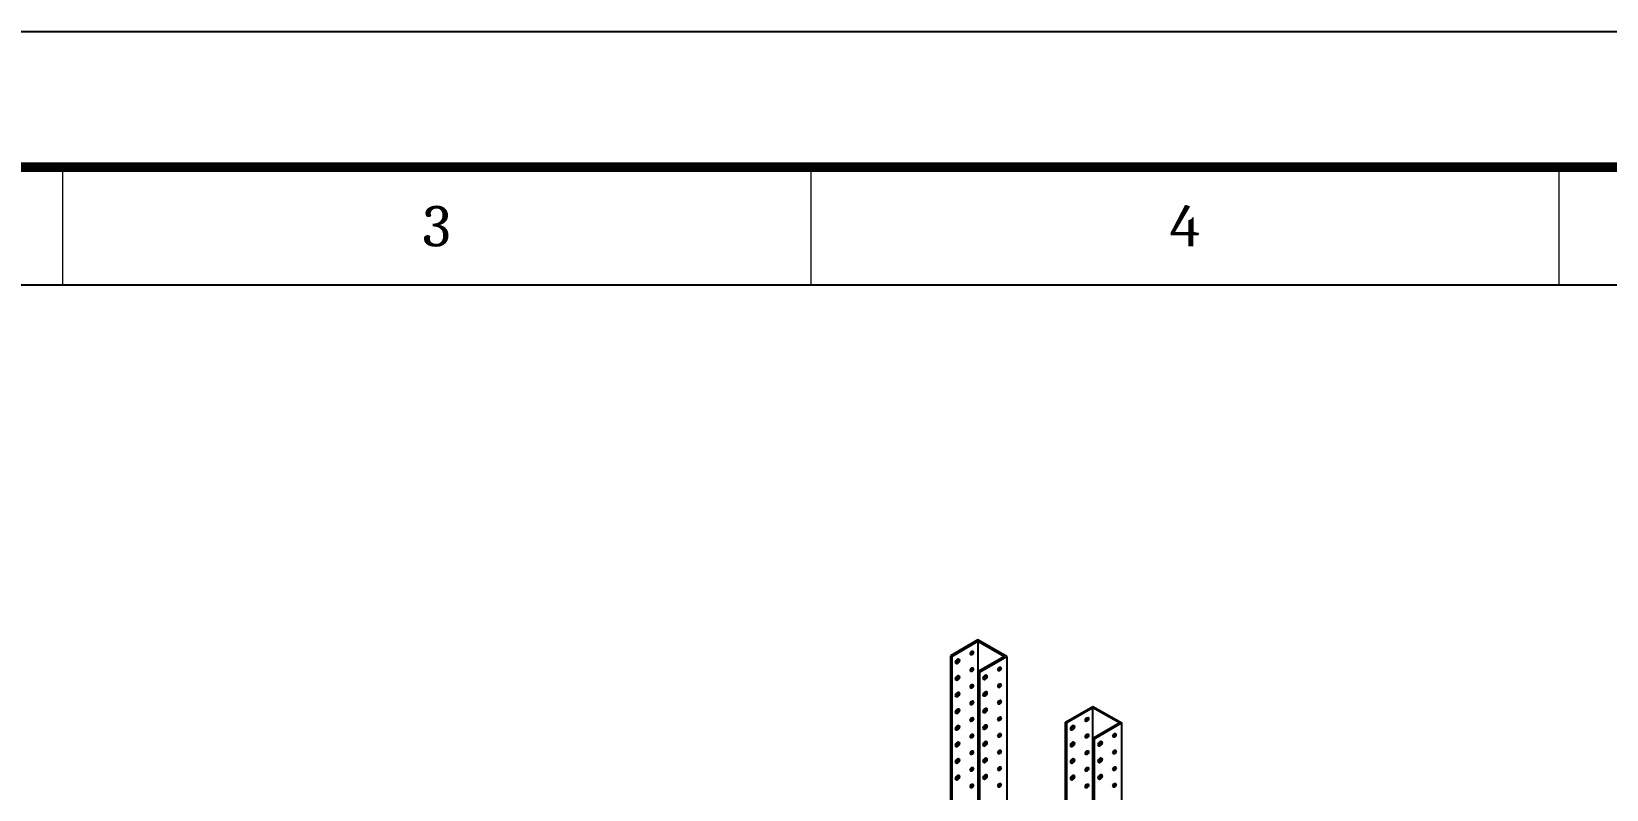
# Model space of a CAD drawing. Header units: millimetres. Extents: x -116965 to 323937, y 291661 to 566926.
# Drawn here: x -25408 to -24302, y 303736 to 304268 of the extents above; entities that cross this region are included whole.
import ezdxf
from ezdxf.enums import TextEntityAlignment as Align

# ---------------------------------------------------------------- set-up
doc = ezdxf.new("R2010")
doc.units = ezdxf.units.MM
doc.layers.get('0').update_dxf_attribs({"lineweight": 18})
doc.layers.add('ALPHA', color=255, linetype='Continuous')
doc.styles.add('hwBorder', font='Cambria.ttf')

# ---------------------------------------------------------------- blocks, each defined once
blk = doc.blocks.new('*U1980')
at = {"color": 5}
for p, q in [((65.136, 198.621), (65.136, 194.282)), ((92.704, 198.621), (92.704, 194.282)), ((120.272, 198.621), (120.272, 194.282))]:
    blk.add_line(p, q, dxfattribs=at)
at = {"color": 5, "const_width": 0.35}
blk.add_lwpolyline([(10, 198.621), (285.679, 198.621), (285.679, 5), (10, 5)], close=True, dxfattribs=at)
at = {"color": 5}
blk.add_lwpolyline([(14.339, 194.282), (281.339, 194.282), (281.339, 9.339), (14.339, 9.339)], close=True, dxfattribs=at)
at = {"layer": 'Defpoints', "color": 4}
blk.add_lwpolyline([(0, 203.621), (290.679, 203.621), (290.679, 0), (0, 0)], close=True, dxfattribs=at)
at = {"color": 253, "style": 'hwBorder'}
for s, p in [('3', (78.92, 196.452)), ('4', (106.488, 196.452))]:
    blk.add_text(s, height=1.5, dxfattribs=at).set_placement(p, align=Align.MIDDLE_CENTER)
at = {"color": 6, "style": 'hwBorder', "flags": 8}
for tag, p in [("DWG'SNAME", (266.339, 58.998)), ("DWG'SCODE2", (266.339, 51.052))]:
    blk.add_attdef(tag, text='', height=1.5, dxfattribs=at).set_placement(p, align=Align.MIDDLE_CENTER)
at = {"color": 253, "style": 'hwBorder', "flags": 8}
for tag, p in [('REV_0', (253.339, 43.788)), ('REV_MODIFY0', (264.339, 44.1)), ('REV_DATE0', (277.339, 44.1)), ('REV_MODIFY1', (264.339, 40.789)), ('REV_DATE1', (277.339, 40.789)), ('REV_1', (253.339, 40.477)), ('REV_MODIFY2', (264.339, 37.479)), ('REV_DATE2', (277.339, 37.479)), ('REV_2', (253.339, 37.166)), ('REV_3', (253.339, 33.856)), ('REV_MODIFY3', (264.339, 34.169)), ('REV_DATE3', (277.339, 34.169)), ('REV_MODIFY4', (264.339, 30.858)), ('REV_DATE4', (277.339, 30.858)), ('REV_4', (253.339, 30.545))]:
    blk.add_attdef(tag, text='', height=1, dxfattribs=at).set_placement(p, align=Align.MIDDLE_CENTER)
at = {"color": 6, "style": 'hwBorder', "flags": 8}
for tag, p in [('TOLERANCE', (261.539, 27.216)), ('PAGE', (259.339, 15.298))]:
    blk.add_attdef(tag, text='', height=1.5, dxfattribs=at).set_placement(p, align=Align.MIDDLE_LEFT)

msp = doc.modelspace()

# ---------------------------------------------------------------- linework, layer by layer
at = {"lineweight": -3, "ltscale": 5}
msp.add_lwpolyline([(-26354.671392, 304090.174935), (-24062.910844, 304090.174935), (-24062.910844, 300564.787715), (-26354.671392, 300564.787715)], close=True, dxfattribs=at)
at = {"layer": 'ALPHA'}
for p, q in [((-24743.482732, 303840.860587), (-24762.67563, 303829.779561)), ((-24761.867508, 303829.312992), (-24743.482732, 303839.927448)), ((-24723.279681, 303829.19635), (-24743.482732, 303840.860587)), ((-24743.482732, 303839.927448), (-24724.895925, 303829.19635)), ((-24743.482732, 303839.927448), (-24743.482732, 303699.023466)), ((-24762.67563, 303829.779561), (-24761.867508, 303829.312992)), ((-24762.67563, 303829.779561), (-24762.67563, 303725.922094)), ((-24761.867508, 303829.312992), (-24761.867508, 303725.267999)), ((-24724.895925, 303829.19635), (-24743.280701, 303818.581894)), ((-24742.472579, 303818.115325), (-24723.279681, 303829.19635)), ((-24723.279681, 303829.19635), (-24723.279681, 303681.760396)), ((-24743.280701, 303818.581894), (-24742.472579, 303818.115325)), ((-24743.280701, 303818.581894), (-24743.280701, 303693.30799)), ((-24742.472579, 303818.115325), (-24742.472579, 303692.841421)), ((-24681.863427, 303783.122614), (-24662.670528, 303794.203639)), ((-24662.670528, 303793.2705), (-24681.055304, 303782.656045)), ((-24662.670528, 303794.203639), (-24642.467477, 303782.539402)), ((-24662.670528, 303651.990346), (-24662.670528, 303793.2705)), ((-24644.083721, 303782.539402), (-24662.670528, 303793.2705)), ((-24681.863427, 303683.976601), (-24681.863427, 303783.122614)), ((-24681.055304, 303782.656045), (-24681.863427, 303783.122614)), ((-24681.055304, 303684.44317), (-24681.055304, 303782.656045)), ((-24662.468498, 303771.924947), (-24644.083721, 303782.539402)), ((-24642.467477, 303782.539402), (-24661.660376, 303771.458377)), ((-24642.467477, 303604.776432), (-24642.467477, 303782.539402)), ((-24661.660376, 303771.458377), (-24662.468498, 303771.924947)), ((-24662.468498, 303616.324027), (-24662.468498, 303771.924947)), ((-24661.660376, 303615.857457), (-24661.660376, 303771.458377))]:
    msp.add_line(p, q, dxfattribs=at)
for centre, major_axis, start_param, end_param in [((-24747.725372, 303831.645839), (0.771429, 1.336153), 2.3561944902, 8.6393797974), ((-24748.533494, 303832.112409), (0.771429, 1.336153), 3.926990817, 5.7318997087), ((-24757.826898, 303825.813721), (0.928571, 1.608333), 2.3561944902, 8.6393797974), ((-24758.63502, 303826.28029), (0.928571, 1.608333), 3.5917893435, 3.926990817), ((-24758.63502, 303826.28029), (0.928571, 1.608333), 3.926990817, 5.8329886172), ((-24747.725372, 303819.981603), (0.771429, 1.336153), 2.3561944902, 8.6393797974), ((-24748.533494, 303832.112409), (0.771429, 1.336153), 3.692878252, 3.926990817), ((-24728.330444, 303820.448172), (0.771429, 1.336153), 2.3561944902, 8.6393797974), ((-24729.138566, 303820.914741), (0.771429, 1.336153), 3.692878252, 5.7318997087), ((-24757.826898, 303814.149484), (0.928571, 1.608333), 2.3561944902, 8.6393797974), ((-24758.63502, 303814.616054), (0.928571, 1.608333), 3.5917893435, 3.926990817), ((-24758.63502, 303814.616054), (0.928571, 1.608333), 3.926990817, 5.8329886172), ((-24748.533494, 303820.448172), (0.771429, 1.336153), 3.692878252, 3.926990817), ((-24748.533494, 303820.448172), (0.771429, 1.336153), 3.926990817, 5.7318997087), ((-24738.431969, 303814.616054), (0.928571, 1.608333), 2.3561944902, 8.6393797974), ((-24739.240091, 303815.082623), (0.928571, 1.608333), 3.5917893435, 5.8329886172), ((-24757.826898, 303802.485247), (0.928571, 1.608333), 2.3561944902, 8.6393797974), ((-24758.63502, 303802.951817), (0.928571, 1.608333), 3.5917893435, 3.926990817), ((-24758.63502, 303802.951817), (0.928571, 1.608333), 3.926990817, 5.8329886172), ((-24747.725372, 303808.317366), (0.771429, 1.336153), 2.3561944902, 8.6393797974), ((-24748.533494, 303808.783935), (0.771429, 1.336153), 3.692878252, 3.926990817), ((-24748.533494, 303808.783935), (0.771429, 1.336153), 3.926990817, 5.7318997087), ((-24738.431969, 303802.951817), (0.928571, 1.608333), 2.3561944902, 8.6393797974), ((-24739.240091, 303803.418386), (0.928571, 1.608333), 3.5917893435, 5.8329886172), ((-24728.330444, 303808.783935), (0.771429, 1.336153), 2.3561944902, 8.6393797974), ((-24729.138566, 303809.250505), (0.771429, 1.336153), 3.692878252, 5.7318997087), ((-24757.826898, 303790.82101), (0.928571, 1.608333), 2.3561944902, 8.6393797974), ((-24758.63502, 303791.28758), (0.928571, 1.608333), 3.5917893435, 3.926990817), ((-24758.63502, 303791.28758), (0.928571, 1.608333), 3.926990817, 5.8329886172), ((-24747.725372, 303796.653129), (0.771429, 1.336153), 2.3561944902, 8.6393797974), ((-24748.533494, 303797.119698), (0.771429, 1.336153), 3.692878252, 3.926990817), ((-24748.533494, 303797.119698), (0.771429, 1.336153), 3.926990817, 5.7318997087), ((-24738.431969, 303791.28758), (0.928571, 1.608333), 2.3561944902, 8.6393797974), ((-24739.240091, 303791.754149), (0.928571, 1.608333), 3.5917893435, 5.8329886172), ((-24728.330444, 303797.119698), (0.771429, 1.336153), 2.3561944902, 8.6393797974), ((-24729.138566, 303797.586268), (0.771429, 1.336153), 3.692878252, 5.7318997087), ((-24757.826898, 303779.156773), (0.928571, 1.608333), 2.3561944902, 8.6393797974), ((-24758.63502, 303779.623343), (0.928571, 1.608333), 3.5917893435, 3.926990817), ((-24758.63502, 303779.623343), (0.928571, 1.608333), 3.926990817, 5.8329886172), ((-24747.725372, 303784.988892), (0.771429, 1.336153), 2.3561944902, 8.6393797974), ((-24748.533494, 303785.455461), (0.771429, 1.336153), 3.692878252, 3.926990817), ((-24748.533494, 303785.455461), (0.771429, 1.336153), 3.926990817, 5.7318997087), ((-24738.431969, 303779.623343), (0.928571, 1.608333), 2.3561944902, 8.6393797974), ((-24739.240091, 303780.089912), (0.928571, 1.608333), 3.5917893435, 5.8329886172), ((-24728.330444, 303785.455461), (0.771429, 1.336153), 2.3561944902, 8.6393797974), ((-24729.138566, 303785.922031), (0.771429, 1.336153), 3.692878252, 5.7318997087), ((-24677.014694, 303779.156773), (0.928571, 1.608333), 2.3561944902, 8.6393797974), ((-24677.822816, 303779.623343), (0.928571, 1.608333), 3.5917893435, 3.926990817), ((-24677.822816, 303779.623343), (0.928571, 1.608333), 3.926990817, 5.8329886172), ((-24666.913169, 303784.988892), (0.771429, 1.336153), 2.3561944902, 8.6393797974), ((-24667.721291, 303785.455461), (0.771429, 1.336153), 3.692878252, 3.926990817), ((-24667.721291, 303785.455461), (0.771429, 1.336153), 3.926990817, 5.7318997087), ((-24757.826898, 303767.492537), (0.928571, 1.608333), 2.3561944902, 8.6393797974), ((-24758.63502, 303767.959106), (0.928571, 1.608333), 3.5917893435, 3.926990817), ((-24758.63502, 303767.959106), (0.928571, 1.608333), 3.926990817, 5.8329886172), ((-24747.725372, 303773.324655), (0.771429, 1.336153), 2.3561944902, 8.6393797974), ((-24748.533494, 303773.791224), (0.771429, 1.336153), 3.692878252, 3.926990817), ((-24748.533494, 303773.791224), (0.771429, 1.336153), 3.926990817, 5.7318997087), ((-24738.431969, 303767.959106), (0.928571, 1.608333), 2.3561944902, 8.6393797974), ((-24739.240091, 303768.425676), (0.928571, 1.608333), 3.5917893435, 5.8329886172), ((-24728.330444, 303773.791224), (0.771429, 1.336153), 2.3561944902, 8.6393797974), ((-24729.138566, 303774.257794), (0.771429, 1.336153), 3.692878252, 5.7318997087), ((-24677.014694, 303767.492537), (0.928571, 1.608333), 2.3561944902, 8.6393797974), ((-24677.822816, 303767.959106), (0.928571, 1.608333), 3.5917893435, 3.926990817), ((-24677.822816, 303767.959106), (0.928571, 1.608333), 3.926990817, 5.8329886172), ((-24666.913169, 303773.324655), (0.771429, 1.336153), 2.3561944902, 8.6393797974), ((-24667.721291, 303773.791224), (0.771429, 1.336153), 3.692878252, 3.926990817), ((-24667.721291, 303773.791224), (0.771429, 1.336153), 3.926990817, 5.7318997087), ((-24657.619765, 303767.959106), (0.928571, 1.608333), 2.3561944902, 8.6393797974), ((-24658.427887, 303768.425676), (0.928571, 1.608333), 3.5917893435, 3.926990817), ((-24658.427887, 303768.425676), (0.928571, 1.608333), 3.926990817, 5.8329886172), ((-24647.51824, 303773.791224), (0.771429, 1.336153), 2.3561944902, 8.6393797974), ((-24648.326362, 303774.257794), (0.771429, 1.336153), 3.692878252, 3.926990817), ((-24648.326362, 303774.257794), (0.771429, 1.336153), 3.926990817, 5.7318997087), ((-24757.826898, 303755.8283), (0.928571, 1.608333), 2.3561944902, 8.6393797974), ((-24758.63502, 303756.294869), (0.928571, 1.608333), 3.926990817, 5.8329886172), ((-24747.725372, 303761.660418), (0.771429, 1.336153), 2.3561944902, 8.6393797974), ((-24748.533494, 303762.126988), (0.771429, 1.336153), 3.692878252, 3.926990817), ((-24748.533494, 303762.126988), (0.771429, 1.336153), 3.926990817, 5.7318997087), ((-24738.431969, 303756.294869), (0.928571, 1.608333), 2.3561944902, 8.6393797974), ((-24739.240091, 303756.761439), (0.928571, 1.608333), 3.5917893435, 5.8329886172), ((-24728.330444, 303762.126988), (0.771429, 1.336153), 2.3561944902, 8.6393797974), ((-24729.138566, 303762.593557), (0.771429, 1.336153), 3.692878252, 5.7318997087), ((-24677.014694, 303755.8283), (0.928571, 1.608333), 2.3561944902, 8.6393797974), ((-24677.822816, 303756.294869), (0.928571, 1.608333), 3.926990817, 5.8329886172), ((-24666.913169, 303761.660418), (0.771429, 1.336153), 2.3561944902, 8.6393797974), ((-24667.721291, 303762.126988), (0.771429, 1.336153), 3.692878252, 3.926990817), ((-24667.721291, 303762.126988), (0.771429, 1.336153), 3.926990817, 5.7318997087), ((-24657.619765, 303756.294869), (0.928571, 1.608333), 2.3561944902, 8.6393797974), ((-24658.427887, 303756.761439), (0.928571, 1.608333), 3.5917893435, 3.926990817), ((-24658.427887, 303756.761439), (0.928571, 1.608333), 3.926990817, 5.8329886172), ((-24647.51824, 303762.126988), (0.771429, 1.336153), 2.3561944902, 8.6393797974), ((-24648.326362, 303762.593557), (0.771429, 1.336153), 3.692878252, 3.926990817), ((-24648.326362, 303762.593557), (0.771429, 1.336153), 3.926990817, 5.7318997087), ((-24757.826898, 303744.164063), (0.928571, 1.608333), 2.3561944902, 8.6393797974), ((-24758.63502, 303756.294869), (0.928571, 1.608333), 3.5917893435, 3.926990817), ((-24758.63502, 303744.630632), (0.928571, 1.608333), 3.926990817, 5.8329886172), ((-24747.725372, 303749.996181), (0.771429, 1.336153), 2.3561944902, 8.6393797974), ((-24748.533494, 303750.462751), (0.771429, 1.336153), 3.692878252, 3.926990817), ((-24748.533494, 303750.462751), (0.771429, 1.336153), 3.926990817, 5.7318997087), ((-24738.431969, 303744.630632), (0.928571, 1.608333), 2.3561944902, 8.6393797974), ((-24739.240091, 303745.097202), (0.928571, 1.608333), 3.5917893435, 5.8329886172), ((-24728.330444, 303750.462751), (0.771429, 1.336153), 2.3561944902, 8.6393797974), ((-24729.138566, 303750.92932), (0.771429, 1.336153), 3.692878252, 5.7318997087), ((-24677.014694, 303744.164063), (0.928571, 1.608333), 2.3561944902, 8.6393797974), ((-24677.822816, 303756.294869), (0.928571, 1.608333), 3.5917893435, 3.926990817), ((-24677.822816, 303744.630632), (0.928571, 1.608333), 3.926990817, 5.8329886172), ((-24666.913169, 303749.996181), (0.771429, 1.336153), 2.3561944902, 8.6393797974), ((-24667.721291, 303750.462751), (0.771429, 1.336153), 3.692878252, 3.926990817), ((-24667.721291, 303750.462751), (0.771429, 1.336153), 3.926990817, 5.7318997087), ((-24657.619765, 303744.630632), (0.928571, 1.608333), 2.3561944902, 8.6393797974), ((-24658.427887, 303745.097202), (0.928571, 1.608333), 3.926990817, 5.8329886172), ((-24647.51824, 303750.462751), (0.771429, 1.336153), 2.3561944902, 8.6393797974), ((-24648.326362, 303750.92932), (0.771429, 1.336153), 3.692878252, 3.926990817), ((-24648.326362, 303750.92932), (0.771429, 1.336153), 3.926990817, 5.7318997087), ((-24758.63502, 303744.630632), (0.928571, 1.608333), 3.5917893435, 3.926990817), ((-24747.725372, 303738.331944), (0.771429, 1.336153), 2.3561944902, 8.6393797974), ((-24748.533494, 303738.798514), (0.771429, 1.336153), 3.692878252, 3.926990817), ((-24748.533494, 303738.798514), (0.771429, 1.336153), 3.926990817, 5.7318997087), ((-24728.330444, 303738.798514), (0.771429, 1.336153), 2.3561944902, 8.6393797974), ((-24729.138566, 303739.265083), (0.771429, 1.336153), 3.692878252, 5.7318997087), ((-24677.822816, 303744.630632), (0.928571, 1.608333), 3.5917893435, 3.926990817), ((-24666.913169, 303738.331944), (0.771429, 1.336153), 2.3561944902, 8.6393797974), ((-24667.721291, 303738.798514), (0.771429, 1.336153), 3.692878252, 3.926990817), ((-24667.721291, 303738.798514), (0.771429, 1.336153), 3.926990817, 5.7318997087), ((-24658.427887, 303745.097202), (0.928571, 1.608333), 3.5917893435, 3.926990817), ((-24647.51824, 303738.798514), (0.771429, 1.336153), 2.3561944902, 8.6393797974), ((-24648.326362, 303739.265083), (0.771429, 1.336153), 3.692878252, 3.926990817), ((-24648.326362, 303739.265083), (0.771429, 1.336153), 3.926990817, 5.7318997087)]:
    msp.add_ellipse(centre, major_axis=major_axis, ratio=0.5773502692, start_param=start_param, end_param=end_param, dxfattribs=at)

# ---------------------------------------------------------------- block references
at = {"ltscale": 5, "xscale": 19.06208696931636, "yscale": 19.06208696931636, "zscale": 19.06208696931636}
msp.add_blockref('*U1980', (-26628.011571, 300386.757971), dxfattribs=at)

doc.saveas('drawing.dxf')
